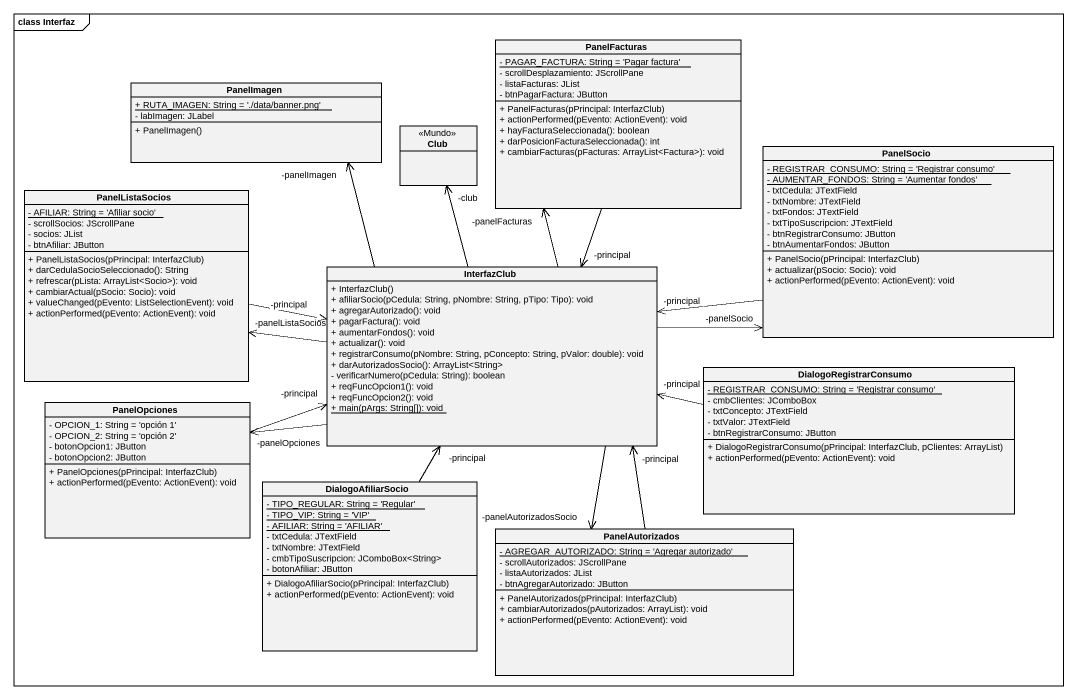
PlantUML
@startuml
mainframe class Interfaz
hide circle
hide empty members
skinparam classAttributeIconSize 0
class PanelFacturas {
  {static} - PAGAR_FACTURA: String = 'Pagar factura'
  - scrollDesplazamiento: JScrollPane
  - listaFacturas: JList
  - btnPagarFactura: JButton
  + PanelFacturas(pPrincipal: InterfazClub)
  + actionPerformed(pEvento: ActionEvent): void
  + hayFacturaSeleccionada(): boolean
  + darPosicionFacturaSeleccionada(): int
  + cambiarFacturas(pFacturas: ArrayList<Factura>): void
}
class PanelImagen {
  {static} + RUTA_IMAGEN: String = './data/banner.png'
  - labImagen: JLabel
  + PanelImagen()
}
class Club <<Mundo>>
class PanelSocio {
  {static} - REGISTRAR_CONSUMO: String = 'Registrar consumo'
  {static} - AUMENTAR_FONDOS: String = 'Aumentar fondos'
  - txtCedula: JTextField
  - txtNombre: JTextField
  - txtFondos: JTextField
  - txtTipoSuscripcion: JTextField
  - btnRegistrarConsumo: JButton
  - btnAumentarFondos: JButton
  + PanelSocio(pPrincipal: InterfazClub)
  + actualizar(pSocio: Socio): void
  + actionPerformed(pEvento: ActionEvent): void
}
class PanelListaSocios {
  {static} - AFILIAR: String = 'Afiliar socio'
  - scrollSocios: JScrollPane
  - socios: JList
  - btnAfiliar: JButton
  + PanelListaSocios(pPrincipal: InterfazClub)
  + darCedulaSocioSeleccionado(): String
  + refrescar(pLista: ArrayList<Socio>): void
  + cambiarActual(pSocio: Socio): void
  + valueChanged(pEvento: ListSelectionEvent): void
  + actionPerformed(pEvento: ActionEvent): void
}
class InterfazClub {
  + InterfazClub()
  + afiliarSocio(pCedula: String, pNombre: String, pTipo: Tipo): void
  + agregarAutorizado(): void
  + pagarFactura(): void
  + aumentarFondos(): void
  + actualizar(): void
  + registrarConsumo(pNombre: String, pConcepto: String, pValor: double): void
  + darAutorizadosSocio(): ArrayList<String>
  - verificarNumero(pCedula: String): boolean
  + reqFuncOpcion1(): void
  + reqFuncOpcion2(): void
  {static} + main(pArgs: String[]): void
}
class DialogoRegistrarConsumo {
  {static} - REGISTRAR_CONSUMO: String = 'Registrar consumo'
  - cmbClientes: JComboBox
  - txtConcepto: JTextField
  - txtValor: JTextField
  - btnRegistrarConsumo: JButton
  + DialogoRegistrarConsumo(pPrincipal: InterfazClub, pClientes: ArrayList)
  + actionPerformed(pEvento: ActionEvent): void
}
class PanelOpciones {
  - OPCION_1: String = 'opción 1'
  - OPCION_2: String = 'opción 2'
  - botonOpcion1: JButton
  - botonOpcion2: JButton
  + PanelOpciones(pPrincipal: InterfazClub)
  + actionPerformed(pEvento: ActionEvent): void
}
class DialogoAfiliarSocio {
  {static} - TIPO_REGULAR: String = 'Regular'
  {static} - TIPO_VIP: String = 'VIP'
  {static} - AFILIAR: String = 'AFILIAR'
  - txtCedula: JTextField
  - txtNombre: JTextField
  - cmbTipoSuscripcion: JComboBox<String>
  - botonAfiliar: JButton
  + DialogoAfiliarSocio(pPrincipal: InterfazClub)
  + actionPerformed(pEvento: ActionEvent): void
}
class PanelAutorizados {
  {static} - AGREGAR_AUTORIZADO: String = 'Agregar autorizado'
  - scrollAutorizados: JScrollPane
  - listaAutorizados: JList
  - btnAgregarAutorizado: JButton
  + PanelAutorizados(pPrincipal: InterfazClub)
  + cambiarAutorizados(pAutorizados: ArrayList): void
  + actionPerformed(pEvento: ActionEvent): void
}
PanelFacturas --> "-principal" InterfazClub
PanelSocio -left-> "-principal" InterfazClub
PanelListaSocios -right-> "-principal" InterfazClub
InterfazClub -up-> "-panelFacturas" PanelFacturas
InterfazClub -up-> "-panelImagen" PanelImagen
InterfazClub -up-> "-club" Club
InterfazClub -right-> "-panelSocio" PanelSocio
InterfazClub -left-> "-panelListaSocios" PanelListaSocios
InterfazClub -left-> "-panelOpciones" PanelOpciones
InterfazClub --> "-panelAutorizadosSocio" PanelAutorizados
DialogoRegistrarConsumo -left-> "-principal" InterfazClub
PanelOpciones -right-> "-principal" InterfazClub
DialogoAfiliarSocio -up-> "-principal" InterfazClub
PanelAutorizados -up-> "-principal" InterfazClub
@enduml
